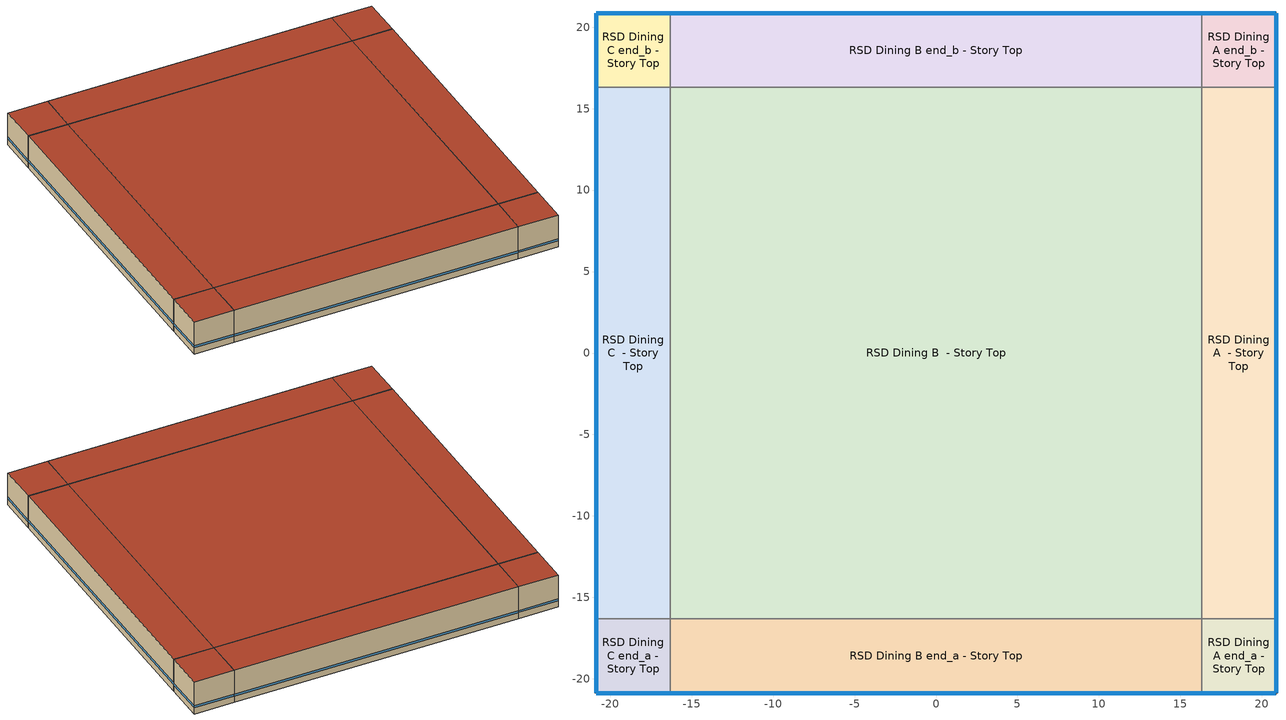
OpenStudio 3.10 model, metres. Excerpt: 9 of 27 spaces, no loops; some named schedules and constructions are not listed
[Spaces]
RSD Dining A end_a - Story Top
 floor adiabatic (DEER Uncarpeted 4in Slab Floor): 20.87,-20.87 16.3,-20.87 16.3,-16.3 20.87,-16.3 z3.96
 wall outside: 16.3,-20.87 20.87,-20.87 20.87,-16.3 z3.96:7.92
 wall to RSD Dining B end_a - Story Top: 16.3,-16.3 16.3,-20.87 z3.96:7.92
 wall to RSD Dining A  - Story Top: 20.87,-16.3 16.3,-16.3 z3.96:7.92
 window (Window U-0.91 SHGC 0.68): 16.32,-20.87 20.84,-20.87 / 20.87,-20.84 20.87,-16.32 z4.72:4.96
 roof outside: 20.87,-16.3 16.3,-16.3 16.3,-20.87 20.87,-20.87 z7.92
RSD Dining B end_a - Story Top
 floor adiabatic (DEER Uncarpeted 4in Slab Floor): 16.3,-20.87 -16.3,-20.87 -16.3,-16.3 16.3,-16.3 z3.96
 wall outside: -16.3,-20.87 16.3,-20.87 z3.96:7.92
 wall to RSD Dining C end_a - Story Top: -16.3,-16.3 -16.3,-20.87 z3.96:7.92
 wall to RSD Dining B  - Story Top: 16.3,-16.3 -16.3,-16.3 z3.96:7.92
 window (Window U-0.91 SHGC 0.68): -16.27,-20.87 16.27,-20.87 z4.72:4.96
 roof outside: 16.3,-16.3 -16.3,-16.3 -16.3,-20.87 16.3,-20.87 z7.92
RSD Dining C end_a - Story Top
 floor adiabatic (DEER Uncarpeted 4in Slab Floor): -16.3,-20.87 -20.87,-20.87 -20.87,-16.3 -16.3,-16.3 z3.96
 wall outside: -20.87,-16.3 -20.87,-20.87 -16.3,-20.87 z3.96:7.92
 wall to RSD Dining C  - Story Top: -16.3,-16.3 -20.87,-16.3 z3.96:7.92
 window (Window U-0.91 SHGC 0.68): -20.84,-20.87 -16.32,-20.87 / -20.87,-16.32 -20.87,-20.84 z4.72:4.96
 roof outside: -16.3,-16.3 -20.87,-16.3 -20.87,-20.87 -16.3,-20.87 z7.92
RSD Dining A  - Story Top
 floor adiabatic (DEER Uncarpeted 4in Slab Floor): 20.87,-16.3 16.3,-16.3 16.3,16.3 20.87,16.3 z3.96
 wall outside: 20.87,-16.3 20.87,16.3 z3.96:7.92
 wall to RSD Dining B  - Story Top: 16.3,16.3 16.3,-16.3 z3.96:7.92
 wall to RSD Dining A end_b - Story Top: 20.87,16.3 16.3,16.3 z3.96:7.92
 window (Window U-0.91 SHGC 0.68): 20.87,-16.27 20.87,16.27 z4.72:4.96
 roof outside: 20.87,16.3 16.3,16.3 16.3,-16.3 20.87,-16.3 z7.92
RSD Dining B  - Story Top
 floor adiabatic (DEER Uncarpeted 4in Slab Floor): 16.3,-16.3 -16.3,-16.3 -16.3,16.3 16.3,16.3 z3.96
 wall to RSD Dining C  - Story Top: -16.3,16.3 -16.3,-16.3 z3.96:7.92
 wall to RSD Dining B end_b - Story Top: 16.3,16.3 -16.3,16.3 z3.96:7.92
 roof outside: 16.3,16.3 -16.3,16.3 -16.3,-16.3 16.3,-16.3 z7.92
RSD Dining C  - Story Top
 floor adiabatic (DEER Uncarpeted 4in Slab Floor): -16.3,-16.3 -20.87,-16.3 -20.87,16.3 -16.3,16.3 z3.96
 wall outside: -20.87,16.3 -20.87,-16.3 z3.96:7.92
 wall to RSD Dining C end_b - Story Top: -16.3,16.3 -20.87,16.3 z3.96:7.92
 window (Window U-0.91 SHGC 0.68): -20.87,16.27 -20.87,-16.27 z4.72:4.96
 roof outside: -16.3,16.3 -20.87,16.3 -20.87,-16.3 -16.3,-16.3 z7.92
RSD Dining A end_b - Story Top
 floor adiabatic (DEER Uncarpeted 4in Slab Floor): 20.87,16.3 16.3,16.3 16.3,20.87 20.87,20.87 z3.96
 wall outside: 20.87,16.3 20.87,20.87 16.3,20.87 z3.96:7.92
 wall to RSD Dining B end_b - Story Top: 16.3,20.87 16.3,16.3 z3.96:7.92
 window (Window U-0.91 SHGC 0.68): 20.87,16.32 20.87,20.84 / 20.84,20.87 16.32,20.87 z4.72:4.96
 roof outside: 20.87,20.87 16.3,20.87 16.3,16.3 20.87,16.3 z7.92
RSD Dining B end_b - Story Top
 floor adiabatic (DEER Uncarpeted 4in Slab Floor): 16.3,16.3 -16.3,16.3 -16.3,20.87 16.3,20.87 z3.96
 wall outside: 16.3,20.87 -16.3,20.87 z3.96:7.92
 wall to RSD Dining C end_b - Story Top: -16.3,20.87 -16.3,16.3 z3.96:7.92
 window (Window U-0.91 SHGC 0.68): 16.27,20.87 -16.27,20.87 z4.72:4.96
 roof outside: 16.3,20.87 -16.3,20.87 -16.3,16.3 16.3,16.3 z7.92
RSD Dining C end_b - Story Top
 floor adiabatic (DEER Uncarpeted 4in Slab Floor): -16.3,16.3 -20.87,16.3 -20.87,20.87 -16.3,20.87 z3.96
 wall outside: -16.3,20.87 -20.87,20.87 -20.87,16.3 z3.96:7.92
 window (Window U-0.91 SHGC 0.68): -20.87,20.84 -20.87,16.32 / -16.32,20.87 -20.84,20.87 z4.72:4.96
 roof outside: -16.3,20.87 -20.87,20.87 -20.87,16.3 -16.3,16.3 z7.92
[Schedule:Day]
Clothing Schedule Summer Clothes: No, 24, 0, 0.5
D17_RSD_Din_LF_Yr Wknd Day; D17_RSD_LobWt_LF_Yr Wknd Day; D17_RSD_Restrm_LF_Yr Wknd Day: Average, 5, 30, 0.32, 5, 40, 0.359333, 5, 50, 0.398667, 6, 0, 0.438, 6, 10, 0.477333, 6, 20, 0.516667, 6, 30, 0.556, 6, 40, 0.596667, 6, 50, 0.637333, 7, 0, 0.678, 7, 10, 0.718667, 7, 20, 0.759333, 7, 30, 0.8, 18, 30, 0.8, 18, 40, 0.780303, 18, 50, 0.760606, 19, 0, 0.740909, 19, 10, 0.721212, 19, 20, 0.701515, 19, 30, 0.681818, 19, 40, 0.662121, 19, 50, 0.642424, 20, 0, 0.622727, 20, 10, 0.60303, 20, 20, 0.583333, 20, 30, 0.563636, 20, 40, 0.543333, 20, 50, 0.52303, 21, 0, 0.502727, 21, 10, 0.482424, 21, 20, 0.462121, 21, 30, 0.441818, 21, 40, 0.421515, 21, 50, 0.401212, 22, 0, 0.380909, 22, 10, 0.360606, 22, 20, 0.340303, 22, 30, 0.32, 24, 0, 0.32
D_RSD_Din_Misc_Yr Wknd Day; D_RSD_Ktchn_Misc_Yr Wknd Day: Average, 3, 30, 0, 3, 39, 0.0294118, 3, 49, 0.0588235, 3, 59, 0.0882353, 4, 9, 0.117647, 4, 19, 0.147059, 4, 30, 0.176471, 4, 40, 0.205882, 4, 50, 0.235294, 5, 0, 0.264706, 5, 10, 0.294118, 5, 20, 0.323529, 5, 30, 0.352941, 5, 40, 0.362745, 5, 50, 0.372549, 6, 0, 0.382353, 6, 10, 0.392157, 6, 20, 0.401961, 6, 30, 0.411765, 8, 30, 0.411765, 8, 39, 0.470588, 8, 49, 0.529412, 8, 59, 0.588235, 9, 9, 0.647059, 9, 19, 0.705882, 9, 29, 0.764706, 9, 30, 0.764706, 9, 39, 0.803922, 9, 49, 0.843137, 9, 59, 0.882353, 10, 9, 0.921569, 10, 19, 0.960784, 10, 29, 1, 10, 30, 1, 19, 0, 1, 19, 10, 0.990196, 19, 20, 0.980392, 19, 30, 0.970588, 19, 40, 0.960784, 19, 50, 0.95098, 20, 0, 0.941176, 20, 10, 0.882353, 20, 20, 0.823529, 20, 30, 0.764706, 20, 40, 0.705882, 20, 50, 0.647059, 21, 0, 0.588235, 21, 10, 0.490196, 21, 20, 0.392157, 21, 30, 0.294118, 21, 40, 0.196078, 21, 50, 0.0980392, 22, 0, 0, 24, 0, 0
D_RSD_Ktchn_Occup_Yr Default: Average, 0, 10, 0.0666667, 0, 20, 0.0583333, 0, 30, 0.05, 0, 40, 0.0416667, 0, 50, 0.0333333, 1, 0, 0.025, 1, 10, 0.0166667, 1, 20, 0.00833333, 1, 30, 0, 8, 30, 0, 8, 39, 0.0166667, 8, 49, 0.0333333, 8, 59, 0.05, 9, 9, 0.0666667, 9, 19, 0.0833333, 9, 29, 0.1, 9, 30, 0.1, 9, 39, 0.116667, 9, 49, 0.133333, 9, 59, 0.15, 10, 9, 0.166667, 10, 19, 0.183333, 10, 29, 0.2, 10, 30, 0.2, 11, 30, 0.2, 11, 39, 0.223333, 11, 49, 0.246667, 11, 59, 0.27, 12, 9, 0.293333, 12, 19, 0.316667, 12, 29, 0.34, 12, 30, 0.34, 12, 39, 0.428333, 12, 49, 0.516667, 12, 59, 0.605, 13, 9, 0.693333, 13, 19, 0.781667, 13, 29, 0.87, 13, 30, 0.87, 13, 39, 0.823333, 13, 49, 0.776667, 13, 59, 0.73, 14, 9, 0.683333, 14, 19, 0.636667, 14, 29, 0.59, 14, 30, 0.59, 14, 39, 0.534444, 14, 49, 0.478889, 14, 59, 0.423333, 15, 9, 0.367778, 15, 15, 0.34, 17, 15, 0.34, 17, 25, 0.38, 17, 35, 0.42, 17, 45, 0.46, 17, 55, 0.5, 18, 5, 0.54, 18, 15, 0.58, 18, 25, 0.608333, 18, 35, 0.636667, 18, 45, 0.665, 18, 55, 0.693333, 19, 5, 0.721667, 19, 15, 0.75, 19, 25, 0.712222, 19, 35, 0.674444, 19, 45, 0.636667, 19, 55, 0.598889, 20, 0, 0.58, 20, 10, 0.54, 20, 20, 0.5, 20, 30, 0.46, 20, 40, 0.42, 20, 50, 0.38, 21, 0, 0.34, 21, 10, 0.325667, 21, 20, 0.311333, 21, 30, 0.297, 21, 40, 0.282667, 21, 50, 0.268333, 22, 0, 0.254, 22, 10, 0.228333, 22, 20, 0.202667, 22, 30, 0.177, 22, 40, 0.151333, 22, 50, 0.125667, 23, 0, 0.1, 23, 30, 0.1, 23, 40, 0.0916667, 23, 50, 0.0833333, 24, 0, 0.075
D_RSD_Ktchn_Occup_Yr Summer Design Day; D17_RSD_Ktchn_LF_Yr Summer Design Day; D_RSD_Ktchn_Misc_Yr Summer Design Day; D_RSD_Ktchn_Cook_Yr Summer Design Day; D17_RSD_LobWt_LF_Yr Summer Design Day; D17_RSD_Restrm_LF_Yr Summer Design Day; D17_RSD_Ktchn_LF_Yr Summer Design Day 1; D17_RSD_LobWt_LF_Yr Summer Design Day 1; D17_RSD_Restrm_LF_Yr Summer Design Day 1; D_RSD_Ktchn_Misc_Yr Summer Design Day 1: No, 24, 0, 1
D_RSD_Ktchn_Occup_Yr Wknd Day: Average, 6, 30, 0, 6, 40, 0.025, 6, 50, 0.05, 7, 0, 0.075, 7, 10, 0.1, 7, 20, 0.125, 7, 30, 0.15, 7, 40, 0.166667, 7, 50, 0.183333, 8, 0, 0.2, 8, 9, 0.216667, 8, 19, 0.233333, 8, 29, 0.25, 8, 30, 0.25, 9, 30, 0.25, 9, 39, 0.265, 9, 49, 0.28, 9, 59, 0.295, 10, 9, 0.31, 10, 19, 0.325, 10, 29, 0.34, 10, 30, 0.34, 10, 39, 0.427619, 10, 49, 0.515238, 10, 59, 0.602857, 11, 9, 0.690476, 11, 19, 0.778095, 11, 22, 0.8, 11, 32, 0.764444, 11, 42, 0.728889, 11, 52, 0.693333, 12, 2, 0.657778, 12, 12, 0.622222, 12, 22, 0.586667, 12, 32, 0.551111, 12, 42, 0.515556, 12, 52, 0.48, 13, 2, 0.444444, 13, 12, 0.408889, 13, 15, 0.4, 13, 45, 0.4, 13, 54, 0.39, 14, 4, 0.38, 14, 14, 0.37, 14, 24, 0.36, 14, 34, 0.35, 14, 44, 0.34, 14, 45, 0.34, 14, 54, 0.416667, 15, 4, 0.493333, 15, 14, 0.57, 15, 24, 0.646667, 15, 34, 0.723333, 15, 44, 0.8, 15, 45, 0.8, 15, 54, 0.825, 16, 4, 0.85, 16, 15, 0.875, 16, 25, 0.9, 16, 35, 0.925, 16, 45, 0.95, 16, 55, 0.933333, 17, 5, 0.916667, 17, 15, 0.9, 17, 25, 0.883333, 17, 35, 0.866667, 17, 45, 0.85, 17, 55, 0.583333, 18, 0, 0.45, 18, 10, 0.433333, 18, 20, 0.416667, 18, 30, 0.4, 18, 40, 0.383333, 18, 50, 0.366667, 19, 0, 0.35, 19, 10, 0.333333, 19, 20, 0.316667, 19, 30, 0.3, 19, 40, 0.283333, 19, 50, 0.266667, 20, 0, 0.25, 20, 10, 0.225, 20, 20, 0.2, 20, 30, 0.175, 20, 40, 0.15, 20, 50, 0.125, 21, 0, 0.1, 21, 10, 0.0833333, 21, 20, 0.0666667, 21, 30, 0.05, 21, 40, 0.0333333, 21, 50, 0.0166667, 22, 0, 0, 24, 0, 0
D_RSD_Ktchn_Occup_Yr Winter Design Day; D17_RSD_Ktchn_LF_Yr Winter Design Day; D_RSD_Ktchn_Misc_Yr Winter Design Day; D_RSD_Ktchn_Cook_Yr Winter Design Day; D17_RSD_LobWt_LF_Yr Winter Design Day; D17_RSD_Restrm_LF_Yr Winter Design Day; D17_RSD_Ktchn_LF_Yr Winter Design Day 1; D17_RSD_LobWt_LF_Yr Winter Design Day 1; D17_RSD_Restrm_LF_Yr Winter Design Day 1; D_RSD_Ktchn_Misc_Yr Winter Design Day 1: No, 24, 0, 0
DEER Activity 220W/person Default; autogen DEER Activity 220W/person 0_day_sch: Average, 24, 0, 220
DEER Activity 220W/person Winter Design Day; DEER Activity 220W/person Summer Design Day: No, 24, 0, 220
D17_RSD_Ktchn_LF_Yr Default: Average, 0, 10, 0.175, 0, 20, 0.15, 0, 30, 0.125, 0, 40, 0.1, 0, 50, 0.075, 1, 0, 0.05, 6, 0, 0.05, 6, 10, 0.0875, 6, 20, 0.125, 6, 30, 0.1625, 6, 40, 0.2, 6, 50, 0.2375, 7, 0, 0.275, 7, 10, 0.3125, 7, 20, 0.35, 7, 30, 0.3875, 7, 40, 0.425, 7, 50, 0.4625, 8, 0, 0.5, 8, 9, 0.525, 8, 19, 0.55, 8, 29, 0.575, 8, 39, 0.6, 8, 49, 0.625, 8, 59, 0.65, 9, 9, 0.675, 9, 19, 0.7, 9, 29, 0.725, 9, 39, 0.75, 9, 49, 0.775, 9, 59, 0.8, 10, 0, 0.8, 21, 0, 0.8, 21, 10, 0.768117, 21, 20, 0.736233, 21, 30, 0.70435, 21, 40, 0.672467, 21, 50, 0.640583, 22, 0, 0.6087, 22, 10, 0.590583, 22, 20, 0.572467, 22, 30, 0.55435, 22, 40, 0.536233, 22, 50, 0.518117, 23, 0, 0.5, 23, 10, 0.45, 23, 20, 0.4, 23, 30, 0.35, 23, 40, 0.3, 23, 50, 0.25, 24, 0, 0.2
D17_RSD_Ktchn_LF_Yr Wknd Day: Average, 4, 0, 0.32, 4, 10, 0.344, 4, 20, 0.368, 4, 30, 0.392, 4, 40, 0.416, 4, 50, 0.44, 5, 0, 0.464, 5, 10, 0.488, 5, 20, 0.512, 5, 30, 0.536, 5, 40, 0.56, 5, 50, 0.584, 6, 0, 0.608, 6, 10, 0.624, 6, 20, 0.64, 6, 30, 0.656, 6, 40, 0.672, 6, 50, 0.688, 7, 0, 0.704, 7, 10, 0.72, 7, 20, 0.736, 7, 30, 0.752, 7, 40, 0.768, 7, 50, 0.784, 8, 0, 0.8, 18, 30, 0.8, 18, 40, 0.784, 18, 50, 0.768, 19, 0, 0.752, 19, 10, 0.736, 19, 20, 0.72, 19, 30, 0.704, 19, 40, 0.688, 19, 50, 0.672, 20, 0, 0.656, 20, 10, 0.64, 20, 20, 0.624, 20, 30, 0.608, 20, 40, 0.584, 20, 50, 0.56, 21, 0, 0.536, 21, 10, 0.512, 21, 20, 0.488, 21, 30, 0.464, 21, 40, 0.44, 21, 50, 0.416, 22, 0, 0.392, 22, 10, 0.368, 22, 20, 0.344, 22, 30, 0.32, 24, 0, 0.32
D_RSD_Ktchn_Misc_Yr Default: Average, 0, 10, 0.733333, 0, 20, 0.616667, 0, 30, 0.5, 0, 40, 0.383333, 0, 50, 0.266667, 1, 0, 0.15, 5, 30, 0.15, 5, 40, 0.175, 5, 50, 0.2, 6, 0, 0.225, 6, 10, 0.25, 6, 20, 0.275, 6, 30, 0.3, 6, 40, 0.325, 6, 50, 0.35, 7, 0, 0.375, 7, 10, 0.4, 7, 20, 0.425, 7, 30, 0.45, 7, 40, 0.458333, 7, 50, 0.466667, 8, 0, 0.475, 8, 9, 0.483333, 8, 19, 0.491667, 8, 29, 0.5, 8, 30, 0.5, 10, 30, 0.5, 10, 39, 0.55, 10, 49, 0.6, 10, 59, 0.65, 11, 9, 0.7, 11, 19, 0.75, 11, 29, 0.8, 11, 30, 0.8, 11, 39, 0.833333, 11, 49, 0.866667, 11, 59, 0.9, 12, 9, 0.933333, 12, 19, 0.966667, 12, 29, 1, 12, 30, 1, 22, 0, 1, 22, 10, 0.991667, 22, 20, 0.983333, 22, 30, 0.975, 22, 40, 0.966667, 22, 50, 0.958333, 23, 0, 0.95, 23, 10, 0.933333, 23, 20, 0.916667, 23, 30, 0.9, 23, 40, 0.883333, 23, 50, 0.866667, 24, 0, 0.85
D_RSD_Ktchn_Cook_Yr Default; autogen D_RSD_Ktchn_Cook_Yr 0_day_sch: Average, 0, 10, 0.079, 0, 20, 0.0395, 0, 30, 0, 6, 30, 0, 6, 40, 0.0493333, 6, 50, 0.0986667, 7, 0, 0.148, 7, 10, 0.197333, 7, 20, 0.246667, 7, 30, 0.296, 7, 40, 0.331667, 7, 50, 0.367333, 8, 0, 0.403, 8, 9, 0.438667, 8, 19, 0.474333, 8, 29, 0.51, 8, 30, 0.51, 8, 39, 0.515, 8, 49, 0.52, 8, 59, 0.525, 9, 9, 0.53, 9, 19, 0.535, 9, 29, 0.54, 9, 30, 0.54, 9, 39, 0.526667, 9, 49, 0.513333, 9, 59, 0.5, 10, 9, 0.486667, 10, 19, 0.473333, 10, 29, 0.46, 10, 30, 0.46, 10, 39, 0.456667, 10, 49, 0.453333, 10, 59, 0.45, 11, 9, 0.446667, 11, 19, 0.443333, 11, 29, 0.44, 11, 30, 0.44, 11, 39, 0.438333, 11, 49, 0.436667, 11, 59, 0.435, 12, 9, 0.433333, 12, 19, 0.431667, 12, 29, 0.43, 12, 30, 0.43, 12, 39, 0.446667, 12, 49, 0.463333, 12, 59, 0.48, 13, 9, 0.496667, 13, 19, 0.513333, 13, 29, 0.53, 13, 30, 0.53, 13, 39, 0.523333, 13, 49, 0.516667, 13, 59, 0.51, 14, 9, 0.503333, 14, 19, 0.496667, 14, 29, 0.49, 14, 30, 0.49, 17, 30, 0.49, 17, 40, 0.5, 17, 50, 0.51, 18, 0, 0.52, 18, 10, 0.53, 18, 20, 0.54, 18, 30, 0.55, 18, 40, 0.541667, 18, 50, 0.533333, 19, 0, 0.525, 19, 10, 0.516667, 19, 20, 0.508333, 19, 30, 0.5, 19, 40, 0.471667, 19, 50, 0.443333, 20, 0, 0.415, 20, 10, 0.386667, 20, 20, 0.358333, 20, 30, 0.33, 20, 40, 0.329167, 20, 50, 0.328333, 21, 0, 0.3275, 21, 10, 0.326667, 21, 20, 0.325833, 21, 30, 0.325, 21, 40, 0.315167, 21, 50, 0.305333, 22, 0, 0.2955, 22, 10, 0.285667, 22, 20, 0.275833, 22, 30, 0.266, 22, 40, 0.261167, 22, 50, 0.256333, 23, 0, 0.2515, 23, 10, 0.246667, 23, 20, 0.241833, 23, 30, 0.237, 23, 40, 0.1975, 23, 50, 0.158, 24, 0, 0.1185
DEER Activity 147W/person Default; autogen DEER Activity 147W/person 0_day_sch: Average, 24, 0, 147
DEER Activity 147W/person Winter Design Day; DEER Activity 147W/person Summer Design Day: No, 24, 0, 147
D17_RSD_LobWt_LF_Yr Default; D17_RSD_Restrm_LF_Yr Default: Average, 0, 10, 0.170083, 0, 20, 0.164067, 0, 30, 0.15805, 0, 40, 0.152033, 0, 50, 0.146017, 1, 0, 0.14, 7, 30, 0.14, 7, 40, 0.194083, 7, 50, 0.248167, 8, 0, 0.30225, 8, 9, 0.356333, 8, 19, 0.410417, 8, 29, 0.4645, 8, 30, 0.4645, 8, 39, 0.520417, 8, 49, 0.576333, 8, 59, 0.63225, 9, 9, 0.688167, 9, 19, 0.744083, 9, 29, 0.8, 9, 30, 0.8, 21, 0, 0.8, 21, 10, 0.768117, 21, 20, 0.736233, 21, 30, 0.70435, 21, 40, 0.672467, 21, 50, 0.640583, 22, 0, 0.6087, 22, 10, 0.584667, 22, 20, 0.560633, 22, 30, 0.5366, 22, 40, 0.512567, 22, 50, 0.488533, 23, 0, 0.4645, 23, 10, 0.416433, 23, 20, 0.368367, 23, 30, 0.3203, 23, 40, 0.272233, 23, 50, 0.224167, 24, 0, 0.1761
27 space(s) Occ Sch Sunday 1: Average, 5, 30, 0, 5, 40, 0.0109231, 5, 50, 0.0218462, 6, 0, 0.0327693, 6, 10, 0.0436924, 6, 20, 0.0546155, 6, 30, 0.0655386, 6, 40, 0.0618976, 6, 50, 0.0582565, 7, 0, 0.0546155, 7, 10, 0.0509745, 7, 20, 0.0473334, 7, 30, 0.0436924, 7, 40, 0.0364103, 7, 50, 0.0291283, 8, 0, 0.0218462, 8, 9, 0.0145641, 8, 19, 0.00728207, 8, 29, 7.76133e-17, 8, 30, 0, 8, 39, 0.00655386, 8, 49, 0.0131077, 8, 59, 0.0196616, 9, 9, 0.0262154, 9, 19, 0.0327693, 9, 29, 0.0393232, 9, 30, 0.0393232, 9, 39, 0.0662668, 9, 49, 0.0932105, 9, 59, 0.120154, 10, 9, 0.147098, 10, 19, 0.174041, 10, 29, 0.200985, 10, 30, 0.200985, 10, 39, 0.167488, 10, 49, 0.13399, 10, 59, 0.100493, 11, 9, 0.066995, 11, 19, 0.0334975, 11, 29, 7.14042e-16, 11, 30, 0, 11, 39, 0.116513, 11, 45, 0.17477, 11, 54, 0.145641, 12, 4, 0.116513, 12, 14, 0.0873848, 12, 24, 0.0582565, 12, 34, 0.0291283, 12, 44, 6.20906e-16, 12, 45, 0, 12, 54, 0.00436924, 13, 4, 0.00873848, 13, 14, 0.0131077, 13, 24, 0.017477, 13, 34, 0.0218462, 13, 44, 0.0262154, 13, 45, 0.0262154, 13, 54, 0.0553437, 14, 4, 0.084472, 14, 14, 0.1136, 14, 24, 0.142729, 14, 34, 0.171857, 14, 44, 0.200985, 14, 45, 0.200985, 14, 54, 0.178411, 15, 4, 0.155836, 15, 14, 0.133262, 15, 24, 0.110687, 15, 34, 0.088113, 15, 44, 0.0655386, 15, 45, 0.0655386, 15, 54, 0.0618976, 16, 4, 0.0582565, 16, 15, 0.0546155, 16, 25, 0.0509745, 16, 35, 0.0473334, 16, 45, 0.0436924, 16, 55, 0.0655386, 17, 5, 0.0873848, 17, 15, 0.109231, 17, 25, 0.131077, 17, 35, 0.152923, 17, 45, 0.17477, 17, 55, 0.0873848, 18, 0, 0.0436924, 19, 0, 0.0436924, 19, 10, 0.0473334, 19, 20, 0.0509745, 19, 30, 0.0546155, 19, 40, 0.0582565, 19, 50, 0.0618976, 20, 0, 0.0655386, 20, 10, 0.0546155, 20, 20, 0.0436924, 20, 30, 0.0327693, 20, 40, 0.0218462, 20, 50, 0.0109231, 21, 0, 0, 24, 0, 0
27 space(s) Occ Sch Sunday 2; 27 space(s) Occ Sch Sunday 3: Average, 6, 0, 0, 7, 0, 1, 8, 0, 1, 9, 0, 0, 10, 0, 1, 11, 0, 1, 11, 15, 0, 12, 15, 1, 13, 15, 0, 14, 15, 1, 15, 15, 1, 16, 15, 1, 17, 15, 1, 17, 30, 1, 18, 30, 1, 19, 30, 1, 20, 30, 1, 24, 0, 0
D17_RSD_Ktchn_LF_Yr Default 1: No, 0, 10, 0.4, 0, 20, 0.384, 0, 30, 0.368, 0, 40, 0.352, 0, 50, 0.336, 1, 0, 0.32, 6, 0, 0.32, 6, 10, 0.344, 6, 20, 0.368, 6, 30, 0.392, 6, 40, 0.416, 6, 50, 0.44, 7, 0, 0.464, 7, 10, 0.488, 7, 20, 0.512, 7, 30, 0.536, 7, 40, 0.56, 7, 50, 0.584, 8, 0, 0.608, 8, 9, 0.624, 8, 19, 0.64, 8, 29, 0.656, 8, 39, 0.672, 8, 49, 0.688, 8, 59, 0.704, 9, 9, 0.72, 9, 19, 0.736, 9, 29, 0.752, 9, 39, 0.768, 9, 49, 0.784, 9, 59, 0.8, 10, 0, 0.8, 21, 0, 0.8, 21, 10, 0.779595, 21, 20, 0.759189, 21, 30, 0.738784, 21, 40, 0.718379, 21, 50, 0.697973, 22, 0, 0.677568, 22, 10, 0.665973, 22, 20, 0.654379, 22, 30, 0.642784, 22, 40, 0.631189, 22, 50, 0.619595, 23, 0, 0.608, 23, 10, 0.576, 23, 20, 0.544, 23, 30, 0.512, 23, 40, 0.48, 23, 50, 0.448, 24, 0, 0.416
D17_RSD_LobWt_LF_Yr Default 1; D17_RSD_Restrm_LF_Yr Default 1: No, 0, 10, 0.341879, 0, 20, 0.337503, 0, 30, 0.333127, 0, 40, 0.328752, 0, 50, 0.324376, 1, 0, 0.32, 7, 30, 0.32, 7, 40, 0.359333, 7, 50, 0.398667, 8, 0, 0.438, 8, 9, 0.477333, 8, 19, 0.516667, 8, 29, 0.556, 8, 30, 0.556, 8, 39, 0.596667, 8, 49, 0.637333, 8, 59, 0.678, 9, 9, 0.718667, 9, 19, 0.759333, 9, 29, 0.8, 9, 30, 0.8, 21, 0, 0.8, 21, 10, 0.776812, 21, 20, 0.753624, 21, 30, 0.730436, 21, 40, 0.707248, 21, 50, 0.684061, 22, 0, 0.660873, 22, 10, 0.643394, 22, 20, 0.625915, 22, 30, 0.608436, 22, 40, 0.590958, 22, 50, 0.573479, 23, 0, 0.556, 23, 10, 0.521042, 23, 20, 0.486085, 23, 30, 0.451127, 23, 40, 0.41617, 23, 50, 0.381212, 24, 0, 0.346255
D_RSD_Ktchn_Misc_Yr Default 1: No, 0, 10, 0.686275, 0, 20, 0.54902, 0, 30, 0.411765, 0, 40, 0.27451, 0, 50, 0.137255, 1, 0, 0, 5, 30, 0, 5, 40, 0.0294118, 5, 50, 0.0588235, 6, 0, 0.0882353, 6, 10, 0.117647, 6, 20, 0.147059, 6, 30, 0.176471, 6, 40, 0.205882, 6, 50, 0.235294, 7, 0, 0.264706, 7, 10, 0.294118, 7, 20, 0.323529, 7, 30, 0.352941, 7, 40, 0.362745, 7, 50, 0.372549, 8, 0, 0.382353, 8, 9, 0.392157, 8, 19, 0.401961, 8, 29, 0.411765, 8, 30, 0.411765, 10, 30, 0.411765, 10, 39, 0.470588, 10, 49, 0.529412, 10, 59, 0.588235, 11, 9, 0.647059, 11, 19, 0.705882, 11, 29, 0.764706, 11, 30, 0.764706, 11, 39, 0.803922, 11, 49, 0.843137, 11, 59, 0.882353, 12, 9, 0.921569, 12, 19, 0.960784, 12, 29, 1, 12, 30, 1, 22, 0, 1, 22, 10, 0.990196, 22, 20, 0.980392, 22, 30, 0.970588, 22, 40, 0.960784, 22, 50, 0.95098, 23, 0, 0.941176, 23, 10, 0.921569, 23, 20, 0.901961, 23, 30, 0.882353, 23, 40, 0.862745, 23, 50, 0.843137, 24, 0, 0.823529
Schedule Day 7; Schedule Day 25: 1, 0, 0, 2, 0, 0, 3, 0, 0, 4, 0, 0, 5, 0, 0, 6, 0, 0.0882353, 7, 0, 0.264706, 8, 0, 0.382353, 9, 0, 0.411765, 10, 0, 0.411765, 11, 0, 0.647059, 12, 0, 0.921569, 13, 0, 1, 14, 0, 1, 15, 0, 0, 16, 0, 0, 17, 0, 0, 18, 0, 0, 19, 0, 0, 20, 0, 0, 21, 0, 0, 22, 0, 0, 23, 0, 0, 24, 0, 0
Schedule Day 8; Schedule Day 26: 1, 0, 0, 2, 0, 0, 3, 0, 0, 4, 0, 0, 5, 0, 0, 6, 0, 0, 7, 0, 0, 8, 0, 0, 9, 0, 0, 10, 0, 0, 11, 0, 0, 12, 0, 0, 13, 0, 0, 14, 0, 0, 15, 0, 1, 16, 0, 1, 17, 0, 1, 18, 0, 1, 19, 0, 1, 20, 0, 1, 21, 0, 1, 22, 0, 1, 23, 0, 0.941176, 24, 0, 0.823529
Schedule Day 9; Schedule Day 11; Schedule Day 15: 1, 0, 0.32, 2, 0, 0.32, 3, 0, 0.32, 4, 0, 0.32, 5, 0, 0.32, 6, 0, 0.32, 7, 0, 0.32, 8, 0, 0.438, 9, 0, 0.718667, 10, 0, 0.8, 11, 0, 0.8, 12, 0, 0.8, 13, 0, 0.8, 14, 0, 0.8, 15, 0, 0, 16, 0, 0, 17, 0, 0, 18, 0, 0, 19, 0, 0, 20, 0, 0, 21, 0, 0, 22, 0, 0, 23, 0, 0, 24, 0, 0
Schedule Day 10; Schedule Day 12; Schedule Day 16: 1, 0, 0, 2, 0, 0, 3, 0, 0, 4, 0, 0, 5, 0, 0, 6, 0, 0, 7, 0, 0, 8, 0, 0, 9, 0, 0, 10, 0, 0, 11, 0, 0, 12, 0, 0, 13, 0, 0, 14, 0, 0, 15, 0, 0.8, 16, 0, 0.8, 17, 0, 0.8, 18, 0, 0.8, 19, 0, 0.8, 20, 0, 0.8, 21, 0, 0.8, 22, 0, 0.660873, 23, 0, 0.556, 24, 0, 0.346255
Schedule Day 13: 1, 0, 0.32, 2, 0, 0.32, 3, 0, 0.32, 4, 0, 0.32, 5, 0, 0.32, 6, 0, 0.32, 7, 0, 0.464, 8, 0, 0.608, 9, 0, 0.72, 10, 0, 0.8, 11, 0, 0.8, 12, 0, 0.8, 13, 0, 0.8, 14, 0, 0.8, 15, 0, 0, 16, 0, 0, 17, 0, 0, 18, 0, 0, 19, 0, 0, 20, 0, 0, 21, 0, 0, 22, 0, 0, 23, 0, 0, 24, 0, 0
Schedule Day 14: 1, 0, 0, 2, 0, 0, 3, 0, 0, 4, 0, 0, 5, 0, 0, 6, 0, 0, 7, 0, 0, 8, 0, 0, 9, 0, 0, 10, 0, 0, 11, 0, 0, 12, 0, 0, 13, 0, 0, 14, 0, 0, 15, 0, 0.8, 16, 0, 0.8, 17, 0, 0.8, 18, 0, 0.8, 19, 0, 0.8, 20, 0, 0.8, 21, 0, 0.8, 22, 0, 0.677568, 23, 0, 0.608, 24, 0, 0.416
Schedule Day 45; Schedule Day 51: 1, 0, 0, 2, 0, 0, 3, 0, 0, 4, 0, 0, 5, 0, 0, 6, 0, 0, 7, 0, 0, 8, 0, 0, 9, 0, 1, 10, 0, 1, 11, 0, 0, 12, 0, 1, 13, 0, 1, 14, 0, 1, 15, 0, 0, 16, 0, 0, 17, 0, 0, 18, 0, 0, 19, 0, 0, 20, 0, 0, 21, 0, 0, 22, 0, 0, 23, 0, 0, 24, 0, 0
Schedule Day 46; Schedule Day 52: 1, 0, 0, 2, 0, 0, 3, 0, 0, 4, 0, 0, 5, 0, 0, 6, 0, 0, 7, 0, 0, 8, 0, 0, 9, 0, 0, 10, 0, 0, 11, 0, 0, 12, 0, 0, 13, 0, 0, 14, 0, 0, 15, 0, 0, 16, 0, 0, 17, 0, 1, 18, 0, 1, 19, 0, 1, 20, 0, 1, 21, 0, 1, 22, 0, 1, 23, 0, 0, 24, 0, 0
Schedule Day 47: 1, 0, 0, 2, 0, 0, 3, 0, 0, 4, 0, 0, 5, 0, 0, 6, 0, 0, 7, 0, 0, 8, 0, 0.0206325, 9, 0, 0.0436924, 10, 0, 0.0213607, 11, 0, 0.0312643, 12, 0, 0.148263, 13, 0, 0.175741, 14, 0, 0.115639, 15, 0, 0, 16, 0, 0, 17, 0, 0, 18, 0, 0, 19, 0, 0, 20, 0, 0, 21, 0, 0, 22, 0, 0, 23, 0, 0, 24, 0, 0
Schedule Day 48: 1, 0, 0, 2, 0, 0, 3, 0, 0, 4, 0, 0, 5, 0, 0, 6, 0, 0, 7, 0, 0, 8, 0, 0, 9, 0, 0, 10, 0, 0, 11, 0, 0, 12, 0, 0, 13, 0, 0, 14, 0, 0, 15, 0, 0.0347921, 16, 0, 0, 17, 0, 0.0757335, 18, 0, 0.0827728, 19, 0, 0.0742771, 20, 0, 0.102596, 21, 0, 0.0413136, 22, 0, 0.0656357, 23, 0, 0.00373813, 24, 0, 0
Schedule Day 53; Schedule Day 55; Schedule Day 75: 1, 0, 0.142006, 2, 0, 0.14, 3, 0, 0.14, 4, 0, 0.14, 5, 0, 0.14, 6, 0, 0.14, 7, 0, 0.14, 8, 0, 0.284222, 9, 0, 0.635978, 10, 0, 0.8, 11, 0, 0.8, 12, 0, 0.8, 13, 0, 0.8, 14, 0, 0.8, 15, 0, 0, 16, 0, 0, 17, 0, 0, 18, 0, 0, 19, 0, 0, 20, 0, 0, 21, 0, 0, 22, 0, 0, 23, 0, 0, 24, 0, 0
Schedule Day 54; Schedule Day 56; Schedule Day 76: 1, 0, 0, 2, 0, 0, 3, 0, 0, 4, 0, 0, 5, 0, 0, 6, 0, 0, 7, 0, 0, 8, 0, 0, 9, 0, 0, 10, 0, 0, 11, 0, 0, 12, 0, 0, 13, 0, 0, 14, 0, 0, 15, 0, 0.8, 16, 0, 0.8, 17, 0, 0.8, 18, 0, 0.8, 19, 0, 0.8, 20, 0, 0.8, 21, 0, 0.8, 22, 0, 0.619328, 23, 0, 0.472511, 24, 0, 0.192122
Schedule Day 61: 1, 0, 0, 2, 0, 0, 3, 0, 0, 4, 0, 0, 5, 0, 0, 6, 0, 0, 7, 0, 0.131556, 8, 0, 0.391111, 9, 0, 0.525333, 10, 0, 0.499111, 11, 0, 0.449778, 12, 0, 0.434889, 13, 0, 0.481111, 14, 0, 0.509556, 15, 0, 0, 16, 0, 0, 17, 0, 0, 18, 0, 0, 19, 0, 0, 20, 0, 0, 21, 0, 0, 22, 0, 0, 23, 0, 0, 24, 0, 0
Schedule Day 62: 1, 0, 0, 2, 0, 0, 3, 0, 0, 4, 0, 0, 5, 0, 0, 6, 0, 0, 7, 0, 0, 8, 0, 0, 9, 0, 0, 10, 0, 0, 11, 0, 0, 12, 0, 0, 13, 0, 0, 14, 0, 0, 15, 0, 0.49, 16, 0, 0.49, 17, 0, 0.49, 18, 0, 0.516667, 19, 0, 0.527778, 20, 0, 0.424444, 21, 0, 0.327778, 22, 0, 0.298778, 23, 0, 0.253111, 24, 0, 0.131667
Schedule Day 65; Schedule Day 77: 1, 0, 0.188889, 2, 0, 0.15, 3, 0, 0.15, 4, 0, 0.15, 5, 0, 0.15, 6, 0, 0.216667, 7, 0, 0.366667, 8, 0, 0.472222, 9, 0, 0.5, 10, 0, 0.5, 11, 0, 0.653333, 12, 0, 0.902222, 13, 0, 1, 14, 0, 1, 15, 0, 0, 16, 0, 0, 17, 0, 0, 18, 0, 0, 19, 0, 0, 20, 0, 0, 21, 0, 0, 22, 0, 0, 23, 0, 0, 24, 0, 0
Schedule Day 66; Schedule Day 78: 1, 0, 0, 2, 0, 0, 3, 0, 0, 4, 0, 0, 5, 0, 0, 6, 0, 0, 7, 0, 0, 8, 0, 0, 9, 0, 0, 10, 0, 0, 11, 0, 0, 12, 0, 0, 13, 0, 0, 14, 0, 0, 15, 0, 1, 16, 0, 1, 17, 0, 1, 18, 0, 1, 19, 0, 1, 20, 0, 1, 21, 0, 1, 22, 0, 1, 23, 0, 0.952778, 24, 0, 0.855556
Schedule Day 67: 1, 0, 0.0583333, 2, 0, 0.05, 3, 0, 0.05, 4, 0, 0.05, 5, 0, 0.05, 6, 0, 0.05, 7, 0, 0.2625, 8, 0, 0.4875, 9, 0, 0.651667, 10, 0, 0.8, 11, 0, 0.8, 12, 0, 0.8, 13, 0, 0.8, 14, 0, 0.8, 15, 0, 0, 16, 0, 0, 17, 0, 0, 18, 0, 0, 19, 0, 0, 20, 0, 0, 21, 0, 0, 22, 0, 0, 23, 0, 0, 24, 0, 0
Schedule Day 68: 1, 0, 0, 2, 0, 0, 3, 0, 0, 4, 0, 0, 5, 0, 0, 6, 0, 0, 7, 0, 0, 8, 0, 0, 9, 0, 0, 10, 0, 0, 11, 0, 0, 12, 0, 0, 13, 0, 0, 14, 0, 0, 15, 0, 0.8, 16, 0, 0.8, 17, 0, 0.8, 18, 0, 0.8, 19, 0, 0.8, 20, 0, 0.8, 21, 0, 0.8, 22, 0, 0.619328, 23, 0, 0.506039, 24, 0, 0.216667
Schedule Day 71: 1, 0, 1, 2, 0, 1, 3, 0, 1, 4, 0, 1, 5, 0, 1, 6, 0, 1, 7, 0, 1, 8, 0, 1, 9, 0, 1, 10, 0, 0.5, 11, 0, 0.5, 12, 0, 0.5, 13, 0, 0.5, 14, 0, 0.5, 15, 0, 0, 16, 0, 0, 17, 0, 0, 18, 0, 0, 19, 0, 0, 20, 0, 0, 21, 0, 0, 22, 0, 0, 23, 0, 0, 24, 0, 0
Schedule Day 72: 1, 0, 0, 2, 0, 0, 3, 0, 0, 4, 0, 0, 5, 0, 0, 6, 0, 0, 7, 0, 0, 8, 0, 0, 9, 0, 0, 10, 0, 0, 11, 0, 0, 12, 0, 0, 13, 0, 0, 14, 0, 0, 15, 0, 0.5, 16, 0, 0.5, 17, 0, 0.5, 18, 0, 0.5, 19, 0, 0.5, 20, 0, 0.5, 21, 0, 0.5, 22, 0, 0.5, 23, 0, 0.5, 24, 0, 1
[Schedule:Rule] Apply Sunday=Yes; Apply Saturday=Yes
Schedule Rule 9: Schedule Ruleset=D_RSD_Ktchn_Occup_Yr; Rule Order=0; Day Schedule=D_RSD_Ktchn_Occup_Yr Wknd Day; Date Specification Type=DateRange; Start Month=1; Start Day=1; End Month=12; End Day=31
Schedule Rule 11: Schedule Ruleset=D17_RSD_Ktchn_LF_Yr; Rule Order=2; Day Schedule=D17_RSD_Ktchn_LF_Yr Wknd Day; Date Specification Type=DateRange; Start Month=1; Start Day=1; End Month=12; End Day=31
Schedule Rule 13: Schedule Ruleset=D_RSD_Ktchn_Misc_Yr; Rule Order=2; Day Schedule=D_RSD_Ktchn_Misc_Yr Wknd Day; Date Specification Type=DateRange; Start Month=1; Start Day=1; End Month=12; End Day=31
Schedule Rule 15: Schedule Ruleset=D17_RSD_LobWt_LF_Yr; Rule Order=2; Day Schedule=D17_RSD_LobWt_LF_Yr Wknd Day; Date Specification Type=DateRange; Start Month=1; Start Day=1; End Month=12; End Day=31
Schedule Rule 17: Schedule Ruleset=D17_RSD_Restrm_LF_Yr; Rule Order=2; Day Schedule=D17_RSD_Restrm_LF_Yr Wknd Day; Date Specification Type=DateRange; Start Month=1; Start Day=1; End Month=12; End Day=31
autogen DEER Activity 147W/person 0: Schedule Ruleset=DEER Activity 147W/person; Rule Order=0; Day Schedule=autogen DEER Activity 147W/person 0_day_sch; Date Specification Type=SpecificDates; Apply Monday=Yes; Apply Tuesday=Yes; Apply Wednesday=Yes; Apply Thursday=Yes; Apply Friday=Yes; Specific Month 1=1; Specific Day 1=2; Specific Month 2=1; Specific Day 2=3; Specific Month 3=1; Specific Day 3=9; Specific Month 4=1; Specific Day 4=10; Specific Month 5=1; Specific Day 5=16; Specific Month 6=1; Specific Day 6=17; Specific Month 7=1; Specific Day 7=23; Specific Month 8=1; Specific Day 8=24; Specific Month 9=1; Specific Day 9=30; Specific Month 10=1; Specific Day 10=31; Specific Month 11=2; Specific Day 11=6; Specific Month 12=2; Specific Day 12=7; Specific Month 13=2; Specific Day 13=13; Specific Month 14=2; Specific Day 14=14; Specific Month 15=2; Specific Day 15=20; Specific Month 16=2; Specific Day 16=21; Specific Month 17=2; Specific Day 17=27; Specific Month 18=2; Specific Day 18=28; Specific Month 19=3; Specific Day 19=6; Specific Month 20=3; Specific Day 20=7; Specific Month 21=3; Specific Day 21=13; Specific Month 22=3; Specific Day 22=14; Specific Month 23=3; Specific Day 23=20; Specific Month 24=3; Specific Day 24=21; Specific Month 25=3; Specific Day 25=27; Specific Month 26=3; Specific Day 26=28; Specific Month 27=4; Specific Day 27=3; Specific Month 28=4; Specific Day 28=4; Specific Month 29=4; Specific Day 29=10; Specific Month 30=4; Specific Day 30=11; Specific Month 31=4; Specific Day 31=17; Specific Month 32=4; Specific Day 32=18; Specific Month 33=4; Specific Day 33=24; Specific Month 34=4; Specific Day 34=25; Specific Month 35=5; Specific Day 35=1; Specific Month 36=5; Specific Day 36=2; Specific Month 37=5; Specific Day 37=8; Specific Month 38=5; Specific Day 38=9; Specific Month 39=5; Specific Day 39=15; Specific Month 40=5; Specific Day 40=16; Specific Month 41=5; Specific Day 41=22; Specific Month 42=5; Specific Day 42=23; Specific Month 43=5; Specific Day 43=29; Specific Month 44=5; Specific Day 44=30; Specific Month 45=6; Specific Day 45=5; Specific Month 46=6; Specific Day 46=6; Specific Month 47=6; Specific Day 47=12; Specific Month 48=6; Specific Day 48=13; Specific Month 49=6; Specific Day 49=19; Specific Month 50=6; Specific Day 50=20; Specific Month 51=6; Specific Day 51=26; Specific Month 52=6; Specific Day 52=27; Specific Month 53=7; Specific Day 53=3; Specific Month 54=7; Specific Day 54=4; Specific Month 55=7; Specific Day 55=10; Specific Month 56=7; Specific Day 56=11; Specific Month 57=7; Specific Day 57=17; Specific Month 58=7; Specific Day 58=18; Specific Month 59=7; Specific Day 59=24; Specific Month 60=7; Specific Day 60=25; Specific Month 61=7; Specific Day 61=31; Specific Month 62=8; Specific Day 62=1; Specific Month 63=8; Specific Day 63=7; Specific Month 64=8; Specific Day 64=8; Specific Month 65=8; Specific Day 65=14; Specific Month 66=8; Specific Day 66=15; Specific Month 67=8; Specific Day 67=21; Specific Month 68=8; Specific Day 68=22; Specific Month 69=8; Specific Day 69=28; Specific Month 70=8; Specific Day 70=29; Specific Month 71=9; Specific Day 71=4; Specific Month 72=9; Specific Day 72=5; Specific Month 73=9; Specific Day 73=11; Specific Month 74=9; Specific Day 74=12; Specific Month 75=9; Specific Day 75=18; Specific Month 76=9; Specific Day 76=19; Specific Month 77=9; Specific Day 77=25; Specific Month 78=9; Specific Day 78=26; Specific Month 79=10; Specific Day 79=2; Specific Month 80=10; Specific Day 80=3; Specific Month 81=10; Specific Day 81=9; Specific Month 82=10; Specific Day 82=10; Specific Month 83=10; Specific Day 83=16; Specific Month 84=10; Specific Day 84=17; Specific Month 85=10; Specific Day 85=23; Specific Month 86=10; Specific Day 86=24; Specific Month 87=10; Specific Day 87=30; Specific Month 88=10; Specific Day 88=31; Specific Month 89=11; Specific Day 89=6; Specific Month 90=11; Specific Day 90=7; Specific Month 91=11; Specific Day 91=13; Specific Month 92=11; Specific Day 92=14; Specific Month 93=11; Specific Day 93=20; Specific Month 94=11; Specific Day 94=21; Specific Month 95=11; Specific Day 95=27; Specific Month 96=11; Specific Day 96=28; Specific Month 97=12; Specific Day 97=4; Specific Month 98=12; Specific Day 98=5; Specific Month 99=12; Specific Day 99=11; Specific Month 100=12; Specific Day 100=12; Specific Month 101=12; Specific Day 101=18; Specific Month 102=12; Specific Day 102=19; Specific Month 103=12; Specific Day 103=25; Specific Month 104=12; Specific Day 104=26
autogen DEER Activity 220W/person 0: Schedule Ruleset=DEER Activity 220W/person; Rule Order=0; Day Schedule=autogen DEER Activity 220W/person 0_day_sch; Date Specification Type=SpecificDates; Apply Monday=Yes; Apply Tuesday=Yes; Apply Wednesday=Yes; Apply Thursday=Yes; Apply Friday=Yes; Specific Month 1=1; Specific Day 1=2; Specific Month 2=1; Specific Day 2=3; Specific Month 3=1; Specific Day 3=9; Specific Month 4=1; Specific Day 4=10; Specific Month 5=1; Specific Day 5=16; Specific Month 6=1; Specific Day 6=17; Specific Month 7=1; Specific Day 7=23; Specific Month 8=1; Specific Day 8=24; Specific Month 9=1; Specific Day 9=30; Specific Month 10=1; Specific Day 10=31; Specific Month 11=2; Specific Day 11=6; Specific Month 12=2; Specific Day 12=7; Specific Month 13=2; Specific Day 13=13; Specific Month 14=2; Specific Day 14=14; Specific Month 15=2; Specific Day 15=20; Specific Month 16=2; Specific Day 16=21; Specific Month 17=2; Specific Day 17=27; Specific Month 18=2; Specific Day 18=28; Specific Month 19=3; Specific Day 19=6; Specific Month 20=3; Specific Day 20=7; Specific Month 21=3; Specific Day 21=13; Specific Month 22=3; Specific Day 22=14; Specific Month 23=3; Specific Day 23=20; Specific Month 24=3; Specific Day 24=21; Specific Month 25=3; Specific Day 25=27; Specific Month 26=3; Specific Day 26=28; Specific Month 27=4; Specific Day 27=3; Specific Month 28=4; Specific Day 28=4; Specific Month 29=4; Specific Day 29=10; Specific Month 30=4; Specific Day 30=11; Specific Month 31=4; Specific Day 31=17; Specific Month 32=4; Specific Day 32=18; Specific Month 33=4; Specific Day 33=24; Specific Month 34=4; Specific Day 34=25; Specific Month 35=5; Specific Day 35=1; Specific Month 36=5; Specific Day 36=2; Specific Month 37=5; Specific Day 37=8; Specific Month 38=5; Specific Day 38=9; Specific Month 39=5; Specific Day 39=15; Specific Month 40=5; Specific Day 40=16; Specific Month 41=5; Specific Day 41=22; Specific Month 42=5; Specific Day 42=23; Specific Month 43=5; Specific Day 43=29; Specific Month 44=5; Specific Day 44=30; Specific Month 45=6; Specific Day 45=5; Specific Month 46=6; Specific Day 46=6; Specific Month 47=6; Specific Day 47=12; Specific Month 48=6; Specific Day 48=13; Specific Month 49=6; Specific Day 49=19; Specific Month 50=6; Specific Day 50=20; Specific Month 51=6; Specific Day 51=26; Specific Month 52=6; Specific Day 52=27; Specific Month 53=7; Specific Day 53=3; Specific Month 54=7; Specific Day 54=4; Specific Month 55=7; Specific Day 55=10; Specific Month 56=7; Specific Day 56=11; Specific Month 57=7; Specific Day 57=17; Specific Month 58=7; Specific Day 58=18; Specific Month 59=7; Specific Day 59=24; Specific Month 60=7; Specific Day 60=25; Specific Month 61=7; Specific Day 61=31; Specific Month 62=8; Specific Day 62=1; Specific Month 63=8; Specific Day 63=7; Specific Month 64=8; Specific Day 64=8; Specific Month 65=8; Specific Day 65=14; Specific Month 66=8; Specific Day 66=15; Specific Month 67=8; Specific Day 67=21; Specific Month 68=8; Specific Day 68=22; Specific Month 69=8; Specific Day 69=28; Specific Month 70=8; Specific Day 70=29; Specific Month 71=9; Specific Day 71=4; Specific Month 72=9; Specific Day 72=5; Specific Month 73=9; Specific Day 73=11; Specific Month 74=9; Specific Day 74=12; Specific Month 75=9; Specific Day 75=18; Specific Month 76=9; Specific Day 76=19; Specific Month 77=9; Specific Day 77=25; Specific Month 78=9; Specific Day 78=26; Specific Month 79=10; Specific Day 79=2; Specific Month 80=10; Specific Day 80=3; Specific Month 81=10; Specific Day 81=9; Specific Month 82=10; Specific Day 82=10; Specific Month 83=10; Specific Day 83=16; Specific Month 84=10; Specific Day 84=17; Specific Month 85=10; Specific Day 85=23; Specific Month 86=10; Specific Day 86=24; Specific Month 87=10; Specific Day 87=30; Specific Month 88=10; Specific Day 88=31; Specific Month 89=11; Specific Day 89=6; Specific Month 90=11; Specific Day 90=7; Specific Month 91=11; Specific Day 91=13; Specific Month 92=11; Specific Day 92=14; Specific Month 93=11; Specific Day 93=20; Specific Month 94=11; Specific Day 94=21; Specific Month 95=11; Specific Day 95=27; Specific Month 96=11; Specific Day 96=28; Specific Month 97=12; Specific Day 97=4; Specific Month 98=12; Specific Day 98=5; Specific Month 99=12; Specific Day 99=11; Specific Month 100=12; Specific Day 100=12; Specific Month 101=12; Specific Day 101=18; Specific Month 102=12; Specific Day 102=19; Specific Month 103=12; Specific Day 103=25; Specific Month 104=12; Specific Day 104=26
autogen D_RSD_Ktchn_Cook_Yr 0: Schedule Ruleset=D_RSD_Ktchn_Cook_Yr; Rule Order=2; Day Schedule=autogen D_RSD_Ktchn_Cook_Yr 0_day_sch; Date Specification Type=SpecificDates; Apply Monday=Yes; Apply Tuesday=Yes; Apply Wednesday=Yes; Apply Thursday=Yes; Apply Friday=Yes; Specific Month 1=1; Specific Day 1=2; Specific Month 2=1; Specific Day 2=3; Specific Month 3=1; Specific Day 3=9; Specific Month 4=1; Specific Day 4=10; Specific Month 5=1; Specific Day 5=16; Specific Month 6=1; Specific Day 6=17; Specific Month 7=1; Specific Day 7=23; Specific Month 8=1; Specific Day 8=24; Specific Month 9=1; Specific Day 9=30; Specific Month 10=1; Specific Day 10=31; Specific Month 11=2; Specific Day 11=6; Specific Month 12=2; Specific Day 12=7; Specific Month 13=2; Specific Day 13=13; Specific Month 14=2; Specific Day 14=14; Specific Month 15=2; Specific Day 15=20; Specific Month 16=2; Specific Day 16=21; Specific Month 17=2; Specific Day 17=27; Specific Month 18=2; Specific Day 18=28; Specific Month 19=3; Specific Day 19=6; Specific Month 20=3; Specific Day 20=7; Specific Month 21=3; Specific Day 21=13; Specific Month 22=3; Specific Day 22=14; Specific Month 23=3; Specific Day 23=20; Specific Month 24=3; Specific Day 24=21; Specific Month 25=3; Specific Day 25=27; Specific Month 26=3; Specific Day 26=28; Specific Month 27=4; Specific Day 27=3; Specific Month 28=4; Specific Day 28=4; Specific Month 29=4; Specific Day 29=10; Specific Month 30=4; Specific Day 30=11; Specific Month 31=4; Specific Day 31=17; Specific Month 32=4; Specific Day 32=18; Specific Month 33=4; Specific Day 33=24; Specific Month 34=4; Specific Day 34=25; Specific Month 35=5; Specific Day 35=1; Specific Month 36=5; Specific Day 36=2; Specific Month 37=5; Specific Day 37=8; Specific Month 38=5; Specific Day 38=9; Specific Month 39=5; Specific Day 39=15; Specific Month 40=5; Specific Day 40=16; Specific Month 41=5; Specific Day 41=22; Specific Month 42=5; Specific Day 42=23; Specific Month 43=5; Specific Day 43=29; Specific Month 44=5; Specific Day 44=30; Specific Month 45=6; Specific Day 45=5; Specific Month 46=6; Specific Day 46=6; Specific Month 47=6; Specific Day 47=12; Specific Month 48=6; Specific Day 48=13; Specific Month 49=6; Specific Day 49=19; Specific Month 50=6; Specific Day 50=20; Specific Month 51=6; Specific Day 51=26; Specific Month 52=6; Specific Day 52=27; Specific Month 53=7; Specific Day 53=3; Specific Month 54=7; Specific Day 54=4; Specific Month 55=7; Specific Day 55=10; Specific Month 56=7; Specific Day 56=11; Specific Month 57=7; Specific Day 57=17; Specific Month 58=7; Specific Day 58=18; Specific Month 59=7; Specific Day 59=24; Specific Month 60=7; Specific Day 60=25; Specific Month 61=7; Specific Day 61=31; Specific Month 62=8; Specific Day 62=1; Specific Month 63=8; Specific Day 63=7; Specific Month 64=8; Specific Day 64=8; Specific Month 65=8; Specific Day 65=14; Specific Month 66=8; Specific Day 66=15; Specific Month 67=8; Specific Day 67=21; Specific Month 68=8; Specific Day 68=22; Specific Month 69=8; Specific Day 69=28; Specific Month 70=8; Specific Day 70=29; Specific Month 71=9; Specific Day 71=4; Specific Month 72=9; Specific Day 72=5; Specific Month 73=9; Specific Day 73=11; Specific Month 74=9; Specific Day 74=12; Specific Month 75=9; Specific Day 75=18; Specific Month 76=9; Specific Day 76=19; Specific Month 77=9; Specific Day 77=25; Specific Month 78=9; Specific Day 78=26; Specific Month 79=10; Specific Day 79=2; Specific Month 80=10; Specific Day 80=3; Specific Month 81=10; Specific Day 81=9; Specific Month 82=10; Specific Day 82=10; Specific Month 83=10; Specific Day 83=16; Specific Month 84=10; Specific Day 84=17; Specific Month 85=10; Specific Day 85=23; Specific Month 86=10; Specific Day 86=24; Specific Month 87=10; Specific Day 87=30; Specific Month 88=10; Specific Day 88=31; Specific Month 89=11; Specific Day 89=6; Specific Month 90=11; Specific Day 90=7; Specific Month 91=11; Specific Day 91=13; Specific Month 92=11; Specific Day 92=14; Specific Month 93=11; Specific Day 93=20; Specific Month 94=11; Specific Day 94=21; Specific Month 95=11; Specific Day 95=27; Specific Month 96=11; Specific Day 96=28; Specific Month 97=12; Specific Day 97=4; Specific Month 98=12; Specific Day 98=5; Specific Month 99=12; Specific Day 99=11; Specific Month 100=12; Specific Day 100=12; Specific Month 101=12; Specific Day 101=18; Specific Month 102=12; Specific Day 102=19; Specific Month 103=12; Specific Day 103=25; Specific Month 104=12; Specific Day 104=26
Schedule Rule 21: Schedule Ruleset=D17_RSD_Ktchn_LF_Yr BPR Adjusted; Rule Order=2; Day Schedule=D17_RSD_Ktchn_LF_Yr Wknd Day; Date Specification Type=DateRange; Start Month=1; Start Day=1; End Month=12; End Day=31
Schedule Rule 22: Schedule Ruleset=D17_RSD_LobWt_LF_Yr BPR Adjusted; Rule Order=2; Day Schedule=D17_RSD_LobWt_LF_Yr Wknd Day; Date Specification Type=DateRange; Start Month=1; Start Day=1; End Month=12; End Day=31
Schedule Rule 23: Schedule Ruleset=D17_RSD_Restrm_LF_Yr BPR Adjusted; Rule Order=2; Day Schedule=D17_RSD_Restrm_LF_Yr Wknd Day; Date Specification Type=DateRange; Start Month=1; Start Day=1; End Month=12; End Day=31
Schedule Rule 25: Schedule Ruleset=D_RSD_Ktchn_Misc_Yr BPR Adjusted; Rule Order=2; Day Schedule=D_RSD_Ktchn_Misc_Yr Wknd Day; Date Specification Type=DateRange; Start Month=1; Start Day=1; End Month=12; End Day=31
D_RSD_Ktchn_Misc_Yr BPR Adjusted Outage Day 227: Schedule Ruleset=D_RSD_Ktchn_Misc_Yr BPR Adjusted; Rule Order=1; Day Schedule=Schedule Day 7; Date Specification Type=DateRange; Start Month=8; Start Day=15; End Month=8; End Day=15; Apply Monday=Yes; Apply Tuesday=Yes; Apply Wednesday=Yes; Apply Thursday=Yes; Apply Friday=Yes
D_RSD_Ktchn_Misc_Yr BPR Adjusted Outage Day 228: Schedule Ruleset=D_RSD_Ktchn_Misc_Yr BPR Adjusted; Rule Order=0; Day Schedule=Schedule Day 8; Date Specification Type=DateRange; Start Month=8; Start Day=16; End Month=8; End Day=16; Apply Monday=Yes; Apply Tuesday=Yes; Apply Wednesday=Yes; Apply Thursday=Yes; Apply Friday=Yes
D17_RSD_Restrm_LF_Yr BPR Adjusted Outage Day 227: Schedule Ruleset=D17_RSD_Restrm_LF_Yr BPR Adjusted; Rule Order=1; Day Schedule=Schedule Day 9; Date Specification Type=DateRange; Start Month=8; Start Day=15; End Month=8; End Day=15; Apply Monday=Yes; Apply Tuesday=Yes; Apply Wednesday=Yes; Apply Thursday=Yes; Apply Friday=Yes
D17_RSD_Restrm_LF_Yr BPR Adjusted Outage Day 228: Schedule Ruleset=D17_RSD_Restrm_LF_Yr BPR Adjusted; Rule Order=0; Day Schedule=Schedule Day 10; Date Specification Type=DateRange; Start Month=8; Start Day=16; End Month=8; End Day=16; Apply Monday=Yes; Apply Tuesday=Yes; Apply Wednesday=Yes; Apply Thursday=Yes; Apply Friday=Yes
D17_RSD_LobWt_LF_Yr BPR Adjusted Outage Day 227: Schedule Ruleset=D17_RSD_LobWt_LF_Yr BPR Adjusted; Rule Order=1; Day Schedule=Schedule Day 11; Date Specification Type=DateRange; Start Month=8; Start Day=15; End Month=8; End Day=15; Apply Monday=Yes; Apply Tuesday=Yes; Apply Wednesday=Yes; Apply Thursday=Yes; Apply Friday=Yes
D17_RSD_LobWt_LF_Yr BPR Adjusted Outage Day 228: Schedule Ruleset=D17_RSD_LobWt_LF_Yr BPR Adjusted; Rule Order=0; Day Schedule=Schedule Day 12; Date Specification Type=DateRange; Start Month=8; Start Day=16; End Month=8; End Day=16; Apply Monday=Yes; Apply Tuesday=Yes; Apply Wednesday=Yes; Apply Thursday=Yes; Apply Friday=Yes
D17_RSD_Ktchn_LF_Yr BPR Adjusted Outage Day 227: Schedule Ruleset=D17_RSD_Ktchn_LF_Yr BPR Adjusted; Rule Order=1; Day Schedule=Schedule Day 13; Date Specification Type=DateRange; Start Month=8; Start Day=15; End Month=8; End Day=15; Apply Monday=Yes; Apply Tuesday=Yes; Apply Wednesday=Yes; Apply Thursday=Yes; Apply Friday=Yes
D17_RSD_Ktchn_LF_Yr BPR Adjusted Outage Day 228: Schedule Ruleset=D17_RSD_Ktchn_LF_Yr BPR Adjusted; Rule Order=0; Day Schedule=Schedule Day 14; Date Specification Type=DateRange; Start Month=8; Start Day=16; End Month=8; End Day=16; Apply Monday=Yes; Apply Tuesday=Yes; Apply Wednesday=Yes; Apply Thursday=Yes; Apply Friday=Yes
D17_RSD_Restrm_LF_Yr Outage Day 227: Schedule Ruleset=D17_RSD_Restrm_LF_Yr; Rule Order=1; Day Schedule=Schedule Day 53; Date Specification Type=DateRange; Start Month=8; Start Day=15; End Month=8; End Day=15; Apply Monday=Yes; Apply Tuesday=Yes; Apply Wednesday=Yes; Apply Thursday=Yes; Apply Friday=Yes
D17_RSD_Restrm_LF_Yr Outage Day 228: Schedule Ruleset=D17_RSD_Restrm_LF_Yr; Rule Order=0; Day Schedule=Schedule Day 54; Date Specification Type=DateRange; Start Month=8; Start Day=16; End Month=8; End Day=16; Apply Monday=Yes; Apply Tuesday=Yes; Apply Wednesday=Yes; Apply Thursday=Yes; Apply Friday=Yes
D17_RSD_LobWt_LF_Yr Outage Day 227: Schedule Ruleset=D17_RSD_LobWt_LF_Yr; Rule Order=1; Day Schedule=Schedule Day 55; Date Specification Type=DateRange; Start Month=8; Start Day=15; End Month=8; End Day=15; Apply Monday=Yes; Apply Tuesday=Yes; Apply Wednesday=Yes; Apply Thursday=Yes; Apply Friday=Yes
D17_RSD_LobWt_LF_Yr Outage Day 228: Schedule Ruleset=D17_RSD_LobWt_LF_Yr; Rule Order=0; Day Schedule=Schedule Day 56; Date Specification Type=DateRange; Start Month=8; Start Day=16; End Month=8; End Day=16; Apply Monday=Yes; Apply Tuesday=Yes; Apply Wednesday=Yes; Apply Thursday=Yes; Apply Friday=Yes
D_RSD_Ktchn_Cook_Yr Outage Day 227: Schedule Ruleset=D_RSD_Ktchn_Cook_Yr; Rule Order=1; Day Schedule=Schedule Day 61; Date Specification Type=DateRange; Start Month=8; Start Day=15; End Month=8; End Day=15; Apply Monday=Yes; Apply Tuesday=Yes; Apply Wednesday=Yes; Apply Thursday=Yes; Apply Friday=Yes
D_RSD_Ktchn_Cook_Yr Outage Day 228: Schedule Ruleset=D_RSD_Ktchn_Cook_Yr; Rule Order=0; Day Schedule=Schedule Day 62; Date Specification Type=DateRange; Start Month=8; Start Day=16; End Month=8; End Day=16; Apply Monday=Yes; Apply Tuesday=Yes; Apply Wednesday=Yes; Apply Thursday=Yes; Apply Friday=Yes
D_RSD_Ktchn_Misc_Yr Outage Day 227: Schedule Ruleset=D_RSD_Ktchn_Misc_Yr; Rule Order=1; Day Schedule=Schedule Day 65; Date Specification Type=DateRange; Start Month=8; Start Day=15; End Month=8; End Day=15; Apply Monday=Yes; Apply Tuesday=Yes; Apply Wednesday=Yes; Apply Thursday=Yes; Apply Friday=Yes
D_RSD_Ktchn_Misc_Yr Outage Day 228: Schedule Ruleset=D_RSD_Ktchn_Misc_Yr; Rule Order=0; Day Schedule=Schedule Day 66; Date Specification Type=DateRange; Start Month=8; Start Day=16; End Month=8; End Day=16; Apply Monday=Yes; Apply Tuesday=Yes; Apply Wednesday=Yes; Apply Thursday=Yes; Apply Friday=Yes
